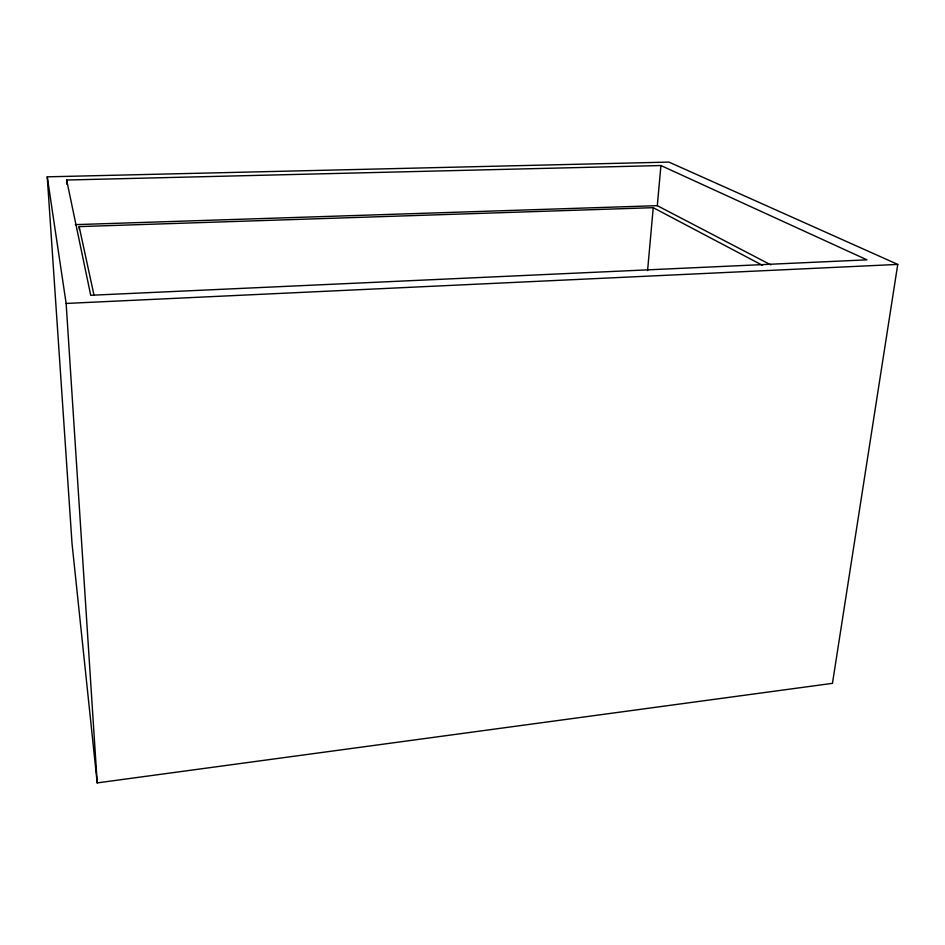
<?xml version="1.0" encoding="UTF-8"?>
<svg xmlns="http://www.w3.org/2000/svg" width="945" height="945" viewBox="0 0 945 945"><rect width="100%" height="100%" fill="white"/><g stroke="black" fill="none" stroke-linecap="round" stroke-linejoin="round"><path stroke-width="1.42" d="M647.585 270.601L653.231 207.676L79.156 226.611L79.333 229.54M770.73 264.824L657.295 205.667L660.933 165.54L66.646 180.022L66.918 184.358M897.75 264.411L832.462 683.341L97.205 782.909L72.021 543.458L47.25 176.833L668.918 162.091L897.75 264.411L66.138 303.451L47.25 176.833M75.34 224.638L657.295 205.667M660.933 165.54L866.955 259.84L90.708 295.277L66.646 180.022M653.231 207.676L762.509 265.344M79.156 226.611L94.051 295.383M66.138 303.451L97.205 782.909"/></g></svg>
